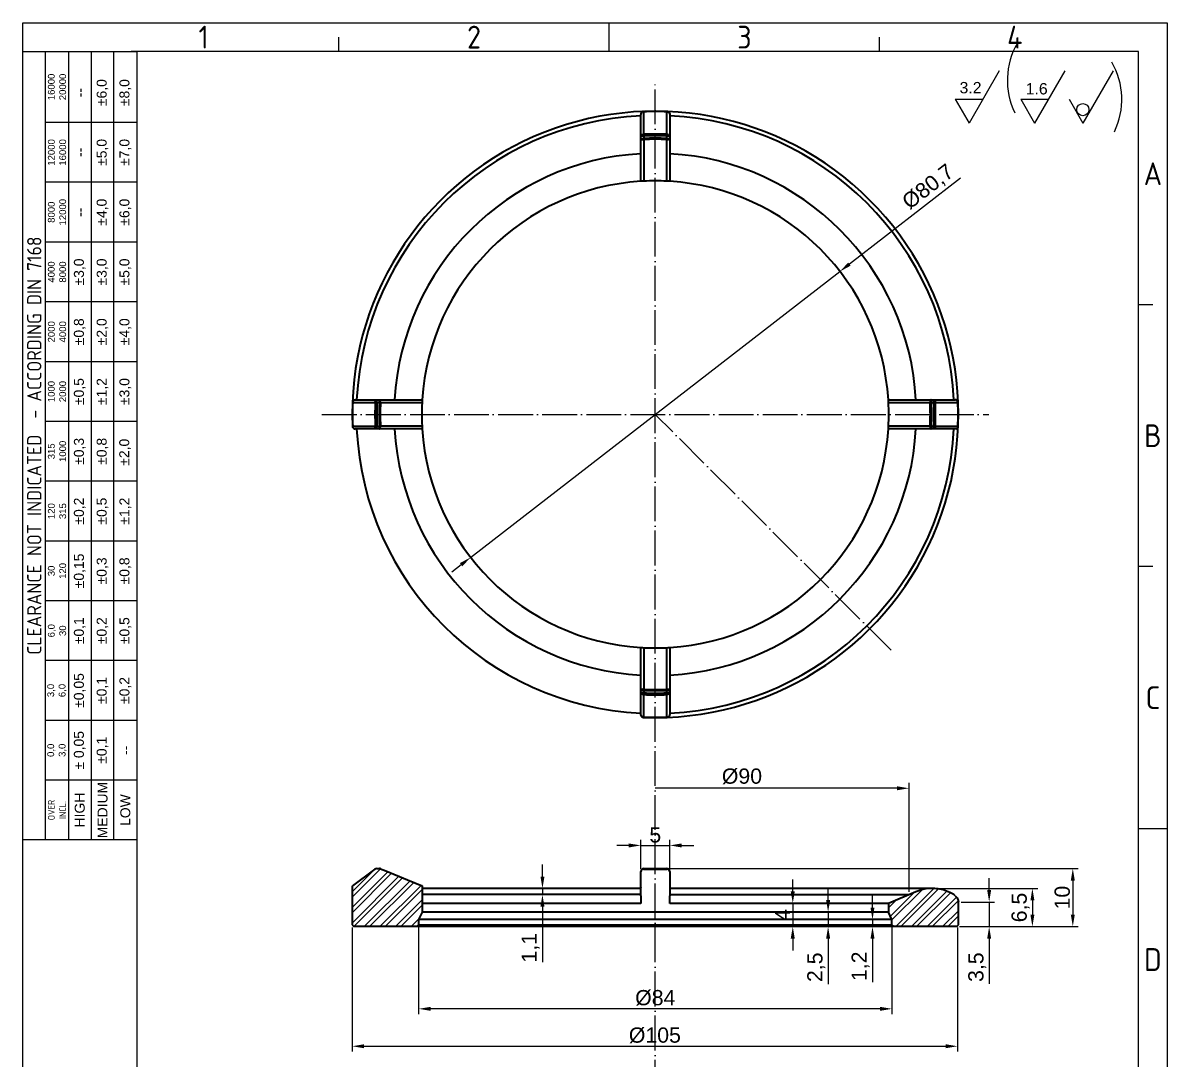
# Model space of a CAD drawing. Header units: millimetres. Extents: x 4337 to 4534, y 1258 to 1534.
# Drawn here: x 4336.6 to 4533.9, y 1355.1 to 1533.8 of the extents above; entities that cross this region are included whole.
import ezdxf
from ezdxf.enums import TextEntityAlignment as Align

# ---------------------------------------------------------------- set-up
doc = ezdxf.new("R2010")
doc.units = ezdxf.units.MM
doc.linetypes.add('ACAD_ISO04W100', pattern=[30, 24, -3, 0, -3])
for name, color, linetype, lineweight in [('AM_0', 7, 'Continuous', 40), ('AM_4', 1, 'ACAD_ISO04W100', 25), ('AM_5', 5, 'Continuous', 25)]:
    doc.layers.add(name, color=color, linetype=linetype, lineweight=lineweight)
doc.styles.add('ACISOTS', font='isocp.shx', dxfattribs={"height": 1})
doc.styles.get("Standard").update_dxf_attribs({"font": 'arial.ttf'})
doc.dimstyles.new('ISO-25', dxfattribs={"dimscale": 0.75, "dimtxt": 3.5, "dimasz": 2.75, "dimexe": 1.25, "dimexo": 0.625, "dimtad": 1, "dimtxsty": 'Standard', "dimcen": 2.5, "dimadec": 0, "dimazin": 0, "dimtfac": 1, "dimtmove": 0, "dimatfit": 3, "dimfxl": 1, "dimarcsym": 0})

# ---------------------------------------------------------------- blocks, each defined once
blk = doc.blocks.new('*D48')
at = {"layer": 'AM_5', "color": 0, "lineweight": -2, "ltscale": 0.25, "transparency": 16777216}
for p, q in [((4493.82, 1384.68), (4511.57, 1384.68)), ((4510.63, 1382.62), (4510.63, 1380.18)), ((4498.05, 1378.11), (4511.57, 1378.11))]:
    blk.add_line(p, q, dxfattribs=at)
at = {"layer": 'AM_5', "color": 0, "ltscale": 0.25, "transparency": 16777216}
for points in [[(4510.29, 1382.62), (4510.98, 1382.62), (4510.63, 1384.68)], [(4510.29, 1380.18), (4510.98, 1380.18), (4510.63, 1378.11)]]:
    blk.add_solid(points, dxfattribs=at)
at = {"layer": 'Defpoints', "color": 0, "ltscale": 0.25, "transparency": 16777216}
for p in [(4493.35, 1384.68), (4497.58, 1378.11), (4510.63, 1378.11)]:
    blk.add_point(p, dxfattribs=at)
at = {"layer": 'AM_5', "color": 0, "ltscale": 0.25, "transparency": 16777216, "insert": (4508.59, 1381.4), "char_height": 2.625, "attachment_point": 5, "rotation": 90}
blk.add_mtext('6,5', dxfattribs=at)
blk = doc.blocks.new('*D49')
at = {"layer": 'AM_5', "color": 0, "lineweight": -2, "ltscale": 0.25, "transparency": 16777216}
for p, q in [((4446.1, 1388.11), (4518.53, 1388.11)), ((4517.6, 1386.05), (4517.6, 1380.18)), ((4498.05, 1378.11), (4518.53, 1378.11))]:
    blk.add_line(p, q, dxfattribs=at)
at = {"layer": 'AM_5', "color": 0, "ltscale": 0.25, "transparency": 16777216}
for points in [[(4517.25, 1386.05), (4517.94, 1386.05), (4517.6, 1388.11)], [(4517.25, 1380.18), (4517.94, 1380.18), (4517.6, 1378.11)]]:
    blk.add_solid(points, dxfattribs=at)
at = {"layer": 'Defpoints', "color": 0, "ltscale": 0.25, "transparency": 16777216}
for p in [(4445.63, 1388.11), (4497.58, 1378.11), (4517.6, 1378.11)]:
    blk.add_point(p, dxfattribs=at)
at = {"layer": 'AM_5', "color": 0, "ltscale": 0.25, "transparency": 16777216, "insert": (4515.79, 1383.11), "char_height": 2.625, "attachment_point": 5, "rotation": 90}
blk.add_mtext('10', dxfattribs=at)
blk = doc.blocks.new('*D50')
at = {"layer": 'AM_5', "color": 0, "lineweight": -2, "ltscale": 0.25, "transparency": 16777216}
for p, q in [((4483.07, 1381.38), (4483.07, 1383.44)), ((4482.6, 1379.31), (4482.13, 1379.31)), ((4483.07, 1379.31), (4483.07, 1378.11)), ((4482.6, 1378.11), (4482.13, 1378.11)), ((4483.07, 1376.05), (4483.07, 1368.55))]:
    blk.add_line(p, q, dxfattribs=at)
at = {"layer": 'AM_5', "color": 0, "ltscale": 0.25, "transparency": 16777216}
for points in [[(4482.73, 1381.38), (4483.41, 1381.38), (4483.07, 1379.31)], [(4482.73, 1376.05), (4483.41, 1376.05), (4483.07, 1378.11)]]:
    blk.add_solid(points, dxfattribs=at)
at = {"layer": 'Defpoints', "color": 0, "ltscale": 0.25, "transparency": 16777216}
for p in [(4483.07, 1379.31), (4483.07, 1378.11), (4483.07, 1378.11)]:
    blk.add_point(p, dxfattribs=at)
at = {"layer": 'AM_5', "color": 0, "ltscale": 0.25, "transparency": 16777216, "insert": (4481.02, 1371.27), "char_height": 2.625, "attachment_point": 5, "rotation": 90}
blk.add_mtext('1,2', dxfattribs=at)
blk = doc.blocks.new('*D51')
at = {"layer": 'AM_5', "color": 0, "lineweight": -2, "ltscale": 0.25, "transparency": 16777216}
for p, q in [((4475.42, 1382.68), (4475.42, 1384.74)), ((4474.96, 1380.61), (4474.49, 1380.61)), ((4475.42, 1380.61), (4475.42, 1378.11)), ((4474.96, 1378.11), (4474.49, 1378.11)), ((4475.42, 1376.05), (4475.42, 1368.21))]:
    blk.add_line(p, q, dxfattribs=at)
at = {"layer": 'AM_5', "color": 0, "ltscale": 0.25, "transparency": 16777216}
for points in [[(4475.08, 1382.68), (4475.77, 1382.68), (4475.42, 1380.61)], [(4475.08, 1376.05), (4475.77, 1376.05), (4475.42, 1378.11)]]:
    blk.add_solid(points, dxfattribs=at)
at = {"layer": 'Defpoints', "color": 0, "ltscale": 0.25, "transparency": 16777216}
for p in [(4475.42, 1380.61), (4475.42, 1378.11), (4475.42, 1378.11)]:
    blk.add_point(p, dxfattribs=at)
at = {"layer": 'AM_5', "color": 0, "ltscale": 0.25, "transparency": 16777216, "insert": (4473.38, 1371.1), "char_height": 2.625, "attachment_point": 5, "rotation": 90}
blk.add_mtext('2,5', dxfattribs=at)
blk = doc.blocks.new('*D52')
at = {"layer": 'AM_5', "color": 0, "lineweight": -2, "ltscale": 0.25, "transparency": 16777216}
for p, q in [((4469.33, 1384.18), (4469.33, 1386.24)), ((4468.86, 1382.11), (4468.39, 1382.11)), ((4469.33, 1382.11), (4469.33, 1378.11)), ((4468.86, 1378.11), (4468.39, 1378.11)), ((4469.33, 1376.05), (4469.33, 1373.99))]:
    blk.add_line(p, q, dxfattribs=at)
at = {"layer": 'AM_5', "color": 0, "ltscale": 0.25, "transparency": 16777216}
for points in [[(4468.98, 1384.18), (4469.67, 1384.18), (4469.33, 1382.11)], [(4468.98, 1376.05), (4469.67, 1376.05), (4469.33, 1378.11)]]:
    blk.add_solid(points, dxfattribs=at)
at = {"layer": 'Defpoints', "color": 0, "ltscale": 0.25, "transparency": 16777216}
for p in [(4469.33, 1382.11), (4469.33, 1378.11), (4469.33, 1378.11)]:
    blk.add_point(p, dxfattribs=at)
at = {"layer": 'AM_5', "color": 0, "ltscale": 0.25, "transparency": 16777216, "insert": (4467.55, 1380.11), "char_height": 2.62, "attachment_point": 5, "rotation": 90}
blk.add_mtext('4', dxfattribs=at)
blk = doc.blocks.new('*D53')
at = {"layer": 'AM_5', "color": 0, "lineweight": -2, "ltscale": 0.25, "transparency": 16777216}
for p, q in [((4393.38, 1377.95), (4393.38, 1356.56)), ((4497.73, 1377.95), (4497.73, 1356.56)), ((4395.45, 1357.49), (4495.67, 1357.49))]:
    blk.add_line(p, q, dxfattribs=at)
at = {"layer": 'AM_5', "color": 0, "ltscale": 0.25, "transparency": 16777216}
for points in [[(4395.45, 1357.84), (4395.45, 1357.15), (4393.38, 1357.49)], [(4495.67, 1357.84), (4495.67, 1357.15), (4497.73, 1357.49)]]:
    blk.add_solid(points, dxfattribs=at)
at = {"layer": 'Defpoints', "color": 0, "ltscale": 0.25, "transparency": 16777216}
for p in [(4393.38, 1378.41), (4497.73, 1378.41), (4497.73, 1357.49)]:
    blk.add_point(p, dxfattribs=at)
at = {"layer": 'AM_5', "color": 0, "ltscale": 0.25, "transparency": 16777216, "insert": (4445.56, 1359.37), "char_height": 2.625, "attachment_point": 5}
blk.add_mtext('%%c105', dxfattribs=at)
blk = doc.blocks.new('*D54')
at = {"layer": 'AM_5', "color": 0, "lineweight": -2, "ltscale": 0.25, "transparency": 16777216}
for p, q in [((4443.13, 1388.08), (4443.13, 1393.04)), ((4448.13, 1387.97), (4448.13, 1393.04)), ((4441.07, 1392.1), (4439.01, 1392.1)), ((4443.13, 1392.1), (4448.13, 1392.1)), ((4450.2, 1392.1), (4452.26, 1392.1))]:
    blk.add_line(p, q, dxfattribs=at)
at = {"layer": 'AM_5', "color": 0, "ltscale": 0.25, "transparency": 16777216}
for points in [[(4441.07, 1392.44), (4441.07, 1391.75), (4443.13, 1392.1)], [(4450.2, 1392.44), (4450.2, 1391.75), (4448.13, 1392.1)]]:
    blk.add_solid(points, dxfattribs=at)
at = {"layer": 'Defpoints', "color": 0, "ltscale": 0.25, "transparency": 16777216}
for p in [(4448.13, 1392.1), (4443.13, 1387.61), (4448.13, 1387.51)]:
    blk.add_point(p, dxfattribs=at)
at = {"layer": 'AM_5', "color": 0, "ltscale": 0.25, "transparency": 16777216, "insert": (4445.63, 1393.9), "char_height": 2.62, "attachment_point": 5}
blk.add_mtext('5', dxfattribs=at)
blk = doc.blocks.new('*D55')
at = {"layer": 'AM_5', "color": 0, "lineweight": -2, "ltscale": 0.25, "transparency": 16777216}
for p, q in [((4404.83, 1377.95), (4404.83, 1363)), ((4486.43, 1377.95), (4486.43, 1363)), ((4484.37, 1363.94), (4406.9, 1363.94))]:
    blk.add_line(p, q, dxfattribs=at)
at = {"layer": 'AM_5', "color": 0, "ltscale": 0.25, "transparency": 16777216}
for points in [[(4406.9, 1364.28), (4406.9, 1363.6), (4404.83, 1363.94)], [(4484.37, 1364.28), (4484.37, 1363.6), (4486.43, 1363.94)]]:
    blk.add_solid(points, dxfattribs=at)
at = {"layer": 'Defpoints', "color": 0, "ltscale": 0.25, "transparency": 16777216}
for p in [(4404.83, 1378.41), (4486.43, 1378.41), (4404.83, 1363.94)]:
    blk.add_point(p, dxfattribs=at)
at = {"layer": 'AM_5', "color": 0, "ltscale": 0.25, "transparency": 16777216, "insert": (4445.63, 1365.82), "char_height": 2.625, "attachment_point": 5}
blk.add_mtext('%%c84', dxfattribs=at)
blk = doc.blocks.new('*D56')
at = {"layer": 'AM_5', "color": 0, "lineweight": -2, "ltscale": 0.25, "transparency": 16777216}
for p, q in [((4498.23, 1507.09), (4479.09, 1492.27)), ((4413.8, 1441.74), (4477.46, 1491.01)), ((4412.17, 1440.48), (4410.54, 1439.21))]:
    blk.add_line(p, q, dxfattribs=at)
at = {"layer": 'AM_5', "color": 0, "ltscale": 0.25, "transparency": 16777216}
for points in [[(4478.88, 1492.55), (4479.3, 1492), (4477.46, 1491.01)], [(4411.96, 1440.75), (4412.38, 1440.2), (4413.8, 1441.74)]]:
    blk.add_solid(points, dxfattribs=at)
at = {"layer": 'Defpoints', "color": 0, "ltscale": 0.25, "transparency": 16777216}
for p in [(4477.46, 1491.01), (4413.8, 1441.74)]:
    blk.add_point(p, dxfattribs=at)
at = {"layer": 'AM_5', "color": 0, "ltscale": 0.25, "transparency": 16777216, "insert": (4492.75, 1505.49), "char_height": 2.625, "attachment_point": 5, "rotation": 37.7406}
blk.add_mtext('%%C80,7', dxfattribs=at)
blk = doc.blocks.new('*D58')
at = {"layer": 'AM_5', "color": 0, "lineweight": -2, "ltscale": 0.25, "transparency": 16777216}
for p, q in [((4426.18, 1386.74), (4426.18, 1388.81)), ((4427.76, 1384.68), (4425.25, 1384.68)), ((4426.18, 1384.68), (4426.18, 1383.62)), ((4427.76, 1383.62), (4425.25, 1383.62)), ((4426.18, 1381.55), (4426.18, 1371.97))]:
    blk.add_line(p, q, dxfattribs=at)
at = {"layer": 'AM_5', "color": 0, "ltscale": 0.25, "transparency": 16777216}
for points in [[(4425.84, 1386.74), (4426.53, 1386.74), (4426.18, 1384.68)], [(4425.84, 1381.55), (4426.53, 1381.55), (4426.18, 1383.62)]]:
    blk.add_solid(points, dxfattribs=at)
at = {"layer": 'Defpoints', "color": 0, "ltscale": 0.25, "transparency": 16777216}
for p in [(4428.23, 1384.68), (4426.18, 1383.62), (4428.23, 1383.62)]:
    blk.add_point(p, dxfattribs=at)
at = {"layer": 'AM_5', "color": 0, "ltscale": 0.25, "transparency": 16777216, "insert": (4424.14, 1374.46), "char_height": 2.625, "attachment_point": 5, "rotation": 90}
blk.add_mtext('1,1', dxfattribs=at)
blk = doc.blocks.new('*D59')
at = {"layer": 'AM_5', "color": 0, "lineweight": -2, "ltscale": 0.25, "transparency": 16777216}
for p, q in [((4503.18, 1384.4), (4503.18, 1386.46)), ((4498.35, 1382.34), (4504.12, 1382.34)), ((4503.18, 1382.34), (4503.18, 1378.11)), ((4498.05, 1378.11), (4504.12, 1378.11)), ((4503.18, 1376.05), (4503.18, 1368.25))]:
    blk.add_line(p, q, dxfattribs=at)
at = {"layer": 'AM_5', "color": 0, "ltscale": 0.25, "transparency": 16777216}
for points in [[(4502.84, 1384.4), (4503.52, 1384.4), (4503.18, 1382.34)], [(4502.84, 1376.05), (4503.52, 1376.05), (4503.18, 1378.11)]]:
    blk.add_solid(points, dxfattribs=at)
at = {"layer": 'Defpoints', "color": 0, "ltscale": 0.25, "transparency": 16777216}
for p in [(4497.88, 1382.34), (4497.58, 1378.11), (4503.18, 1378.11)]:
    blk.add_point(p, dxfattribs=at)
at = {"layer": 'AM_5', "color": 0, "ltscale": 0.25, "transparency": 16777216, "insert": (4501.13, 1371.12), "char_height": 2.625, "attachment_point": 5, "rotation": 90}
blk.add_mtext('3,5', dxfattribs=at)

msp = doc.modelspace()

# ---------------------------------------------------------------- hatches: boundary and pattern name
at = {"layer": 'AM_5', "ltscale": 0.25}
h = msp.add_hatch(dxfattribs=at)
h.set_pattern_fill('ANSI32', color=256, scale=0.2)
edge = h.paths.add_edge_path()
edge.add_spline(control_points=[(4405.459, 1382.114), (4405.459, 1382.761), (4405.459, 1383.249), (4405.459, 1383.616)], knot_values=[0.9651703, 0.9651703, 0.9651703, 0.9651703, 0.9861584, 0.9861584, 0.9861584, 0.9861584], degree=3, periodic=0)
edge.add_spline(control_points=[(4405.459, 1383.616), (4405.459, 1384.314), (4405.459, 1384.578), (4405.459, 1384.682)], knot_values=[0.9252687, 0.9252687, 0.9252687, 0.9252687, 0.9651703, 0.9651703, 0.9651703, 0.9651703], degree=3, periodic=0)
edge.add_spline(control_points=[(4405.459, 1384.682), (4405.459, 1384.742), (4405.458, 1384.807), (4405.455, 1384.919), (4405.448, 1385.045), (4405.44, 1385.129), (4405.435, 1385.14), (4405.432, 1385.146)], knot_values=[0, 0, 0, 0, 0.0233832, 0.2669217, 0.4925792, 0.7087438, 0.9252687, 0.9252687, 0.9252687, 0.9252687], degree=3, periodic=0)
edge.add_line((4405.432, 1385.146), (4402.893, 1386.184))
edge.add_line((4402.893, 1386.184), (4399.191, 1387.698))
edge.add_line((4399.191, 1387.698), (4398.265, 1388.077))
edge.add_arc((4398.076, 1387.615), 0.499, 67.7901, 90)
edge.add_line((4398.076, 1388.114), (4397.609, 1388.114))
edge.add_arc((4397.609, 1387.614), 0.5, 90, 126.8699)
edge.add_line((4397.309, 1388.014), (4393.442, 1385.114))
edge.add_arc((4393.883, 1384.877), 0.5, 151.68029, 180)
edge.add_line((4393.383, 1384.877), (4393.383, 1378.414))
edge.add_line((4393.383, 1378.414), (4393.683, 1378.114))
edge.add_line((4393.683, 1378.114), (4404.534, 1378.114))
edge.add_line((4404.534, 1378.114), (4404.834, 1378.414))
edge.add_line((4404.834, 1378.414), (4404.834, 1379.314))
edge.add_line((4404.834, 1379.314), (4405.459, 1380.614))
edge.add_spline(control_points=[(4405.459, 1380.614), (4405.459, 1381.191), (4405.459, 1381.688), (4405.459, 1382.114)], knot_values=[0.9861584, 0.9861584, 0.9861584, 0.9861584, 1, 1, 1, 1], degree=3, periodic=0)
edge = h.paths.add_edge_path()
edge.add_spline(control_points=[(4497.883, 1382.339), (4497.839, 1382.533), (4497.798, 1382.727), (4497.675, 1383.008), (4497.624, 1383.099), (4497.499, 1383.277), (4497.427, 1383.36), (4497.344, 1383.438)], knot_values=[0, 0, 0, 0, 0.5, 0.5, 0.75, 0.75, 1, 1, 1, 1], degree=3, periodic=0)
edge.add_spline(control_points=[(4497.344, 1383.438), (4497.308, 1383.471), (4497.271, 1383.502), (4497.192, 1383.562), (4497.151, 1383.59), (4497.11, 1383.616)], knot_values=[0, 0, 0, 0, 0.5, 0.5, 1, 1, 1, 1], degree=3, periodic=0)
edge.add_spline(control_points=[(4497.11, 1383.616), (4496.958, 1383.705), (4496.465, 1383.994), (4495.553, 1384.365), (4494.419, 1384.644), (4493.654, 1384.663), (4493.298, 1384.672)], knot_values=[0, 0, 0, 0, 0.1314019, 0.4282673, 0.733723, 1, 1, 1, 1], degree=3, periodic=0)
edge.add_spline(control_points=[(4493.298, 1384.672), (4493.257, 1384.675), (4493.133, 1384.683), (4493.01, 1384.684), (4492.927, 1384.682)], knot_values=[0, 0, 0, 0, 0.0441228, 0.1323013, 0.1323013, 0.1323013, 0.1323013], degree=3, periodic=0)
edge.add_line((4493.115, 1384.682), (4492.927, 1384.682))
edge.add_spline(control_points=[(4492.927, 1384.682), (4492.601, 1384.673), (4491.79, 1384.541), (4491.022, 1384.277), (4490.563, 1384.119)], knot_values=[0.1323013, 0.1323013, 0.1323013, 0.1323013, 0.4805145, 1, 1, 1, 1], degree=3, periodic=0)
edge.add_line((4490.563, 1384.119), (4485.806, 1382.114))
edge.add_spline(control_points=[(4485.806, 1382.114), (4485.806, 1381.688), (4485.806, 1381.191), (4485.806, 1380.614)], knot_values=[0.9861584, 0.9861584, 0.9861584, 0.9861584, 1, 1, 1, 1], degree=3, periodic=0)
edge.add_line((4485.806, 1380.614), (4486.431, 1379.314))
edge.add_line((4486.431, 1379.314), (4486.431, 1378.414))
edge.add_line((4486.431, 1378.414), (4486.731, 1378.114))
edge.add_line((4486.731, 1378.114), (4497.583, 1378.114))
edge.add_line((4497.583, 1378.114), (4497.883, 1378.414))
edge.add_line((4497.883, 1378.414), (4497.883, 1382.339))

# ---------------------------------------------------------------- linework, layer by layer
at = {"color": 135, "lineweight": 25}
for p, q in [((4336.627, 1258.121), (4336.627, 1533.846)), ((4336.627, 1533.846), (4533.853, 1533.846)), ((4437.693, 1528.94), (4437.693, 1533.846)), ((4533.853, 1533.846), (4533.853, 1258.121)), ((4391.085, 1528.94), (4391.085, 1531.393)), ((4484.301, 1528.94), (4484.301, 1531.393)), ((4340.552, 1393.04), (4340.552, 1528.94)), ((4344.476, 1528.94), (4344.476, 1393.04)), ((4348.401, 1528.94), (4348.401, 1393.04)), ((4352.326, 1393.04), (4352.326, 1528.94)), ((4356.251, 1516.674), (4340.552, 1516.674)), ((4356.251, 1506.372), (4340.552, 1506.372)), ((4356.251, 1496.069), (4340.552, 1496.069)), ((4356.251, 1485.766), (4340.552, 1485.766)), ((4531.4, 1485.275), (4528.947, 1485.275)), ((4356.251, 1475.463), (4340.552, 1475.463)), ((4356.251, 1465.16), (4340.552, 1465.16)), ((4356.251, 1454.857), (4340.552, 1454.857)), ((4356.251, 1444.554), (4340.552, 1444.554)), ((4531.4, 1440.139), (4528.947, 1440.139)), ((4356.251, 1434.251), (4340.552, 1434.251)), ((4356.251, 1423.948), (4340.552, 1423.948)), ((4356.251, 1413.646), (4340.552, 1413.646)), ((4356.251, 1403.343), (4340.552, 1403.343)), ((4528.947, 1395.002), (4533.853, 1395.002))]:
    msp.add_line(p, q, dxfattribs=at)
for p, q in [((4528.947, 1528.94), (4355.27, 1528.94)), ((4356.251, 1528.94), (4356.251, 1263.027)), ((4528.947, 1263.027), (4528.947, 1528.94))]:
    msp.add_line(p, q)
msp.add_lwpolyline([(4356.251, 1528.94), (4356.251, 1393.04), (4336.627, 1393.04), (4336.627, 1528.94)], close=True, dxfattribs=at)
at = {"layer": 'AM_0'}
for p, q in [((4443.133, 1506.548), (4443.133, 1518.087)), ((4443.613, 1518.586), (4443.616, 1518.527)), ((4447.65, 1518.527), (4447.652, 1518.586)), ((4448.133, 1518.087), (4448.133, 1506.548)), ((4443.133, 1514.357), (4443.633, 1514.357)), ((4443.133, 1513.932), (4443.633, 1513.932)), ((4443.62, 1514.657), (4443.633, 1514.357)), ((4443.633, 1514.357), (4443.633, 1513.932)), ((4443.633, 1513.932), (4443.64, 1513.742)), ((4447.625, 1513.742), (4447.633, 1513.932)), ((4447.633, 1514.357), (4447.645, 1514.657)), ((4447.633, 1513.932), (4447.633, 1514.357)), ((4447.633, 1514.357), (4448.133, 1514.357)), ((4447.633, 1513.932), (4448.133, 1513.932)), ((4393.481, 1468.392), (4393.422, 1468.395)), ((4393.921, 1468.875), (4405.46, 1468.875)), ((4397.651, 1468.375), (4397.351, 1468.388)), ((4397.651, 1468.375), (4397.651, 1468.875)), ((4398.076, 1468.375), (4397.651, 1468.375)), ((4398.076, 1468.375), (4398.076, 1468.875)), ((4398.265, 1468.367), (4398.076, 1468.375)), ((4485.805, 1468.875), (4497.344, 1468.875)), ((4493.189, 1468.375), (4493, 1468.367)), ((4493.189, 1468.875), (4493.189, 1468.375)), ((4493.614, 1468.375), (4493.189, 1468.375)), ((4493.614, 1468.875), (4493.614, 1468.375)), ((4493.914, 1468.388), (4493.614, 1468.375)), ((4497.843, 1468.395), (4497.784, 1468.392)), ((4393.422, 1464.356), (4393.481, 1464.358)), ((4405.46, 1463.875), (4393.921, 1463.875)), ((4397.351, 1464.363), (4397.651, 1464.375)), ((4397.651, 1464.375), (4398.076, 1464.375)), ((4397.651, 1463.875), (4397.651, 1464.375)), ((4398.076, 1464.375), (4398.265, 1464.383)), ((4398.076, 1463.875), (4398.076, 1464.375)), ((4497.344, 1463.875), (4485.805, 1463.875)), ((4493, 1464.383), (4493.189, 1464.375)), ((4493.189, 1464.375), (4493.614, 1464.375)), ((4493.189, 1464.375), (4493.189, 1463.875)), ((4493.614, 1464.375), (4493.614, 1463.875)), ((4493.614, 1464.375), (4493.914, 1464.363)), ((4497.784, 1464.358), (4497.843, 1464.356)), ((4443.133, 1414.664), (4443.133, 1426.203)), ((4448.133, 1426.203), (4448.133, 1414.664)), ((4443.633, 1418.819), (4443.133, 1418.819)), ((4443.633, 1418.394), (4443.133, 1418.394)), ((4443.633, 1418.394), (4443.62, 1418.094)), ((4443.64, 1419.008), (4443.633, 1418.819)), ((4443.633, 1418.819), (4443.633, 1418.394)), ((4447.633, 1418.819), (4447.625, 1419.008)), ((4447.633, 1418.394), (4447.633, 1418.819)), ((4448.133, 1418.819), (4447.633, 1418.819)), ((4447.645, 1418.094), (4447.633, 1418.394)), ((4448.133, 1418.394), (4447.633, 1418.394)), ((4443.616, 1414.224), (4443.613, 1414.164)), ((4447.652, 1414.164), (4447.65, 1414.224)), ((4397.309, 1388.014), (4393.442, 1385.114)), ((4397.609, 1388.114), (4398.076, 1388.114)), ((4443.133, 1383.438), (4443.133, 1387.614)), ((4443.62, 1388.014), (4447.645, 1388.014)), ((4443.633, 1388.114), (4447.633, 1388.114)), ((4447.625, 1388.077), (4443.64, 1388.077)), ((4448.133, 1387.614), (4448.133, 1383.438)), ((4393.383, 1384.877), (4393.383, 1378.414)), ((4405.432, 1385.146), (4405.383, 1385.146)), ((4443.13, 1384.682), (4405.459, 1384.682)), ((4405.459, 1384.682), (4405.46, 1384.594)), ((4493.348, 1384.682), (4448.135, 1384.682)), ((4443.133, 1383.616), (4405.459, 1383.616)), ((4443.133, 1383.422), (4443.133, 1382.114)), ((4448.133, 1383.616), (4489.369, 1383.616)), ((4448.133, 1382.114), (4448.133, 1383.422)), ((4490.563, 1384.119), (4485.805, 1382.114)), ((4405.459, 1380.614), (4404.834, 1379.314)), ((4485.806, 1380.614), (4405.459, 1380.614)), ((4443.133, 1382.114), (4405.46, 1382.114)), ((4485.805, 1382.114), (4448.133, 1382.114)), ((4486.431, 1379.314), (4485.806, 1380.614)), ((4486.431, 1379.314), (4404.834, 1379.314)), ((4404.834, 1379.314), (4404.834, 1378.414)), ((4486.431, 1378.414), (4486.431, 1379.314)), ((4393.383, 1378.414), (4393.683, 1378.114)), ((4497.583, 1378.114), (4393.683, 1378.114)), ((4404.834, 1378.414), (4404.534, 1378.114)), ((4404.834, 1378.414), (4486.431, 1378.414)), ((4486.731, 1378.114), (4486.431, 1378.414)), ((4497.583, 1378.114), (4497.883, 1378.414))]:
    msp.add_line(p, q, dxfattribs=at)
at = {"layer": 'AM_0', "ltscale": 0.25}
msp.add_line((4497.883, 1378.414), (4497.883, 1382.339), dxfattribs=at)
at = {"layer": 'AM_0', "flags": 128}
for points in [[(4443.621, 1518.527), (4443.621, 1517.727), (4443.62, 1516.192), (4443.62, 1514.657)], [(4447.645, 1514.657), (4447.645, 1515.457), (4447.644, 1516.992), (4447.644, 1518.527)], [(4443.133, 1514.357), (4443.142, 1514.415), (4443.169, 1514.47), (4443.214, 1514.521), (4443.275, 1514.567), (4443.348, 1514.604), (4443.433, 1514.632), (4443.524, 1514.65), (4443.62, 1514.657)], [(4443.133, 1513.932), (4443.142, 1513.894), (4443.171, 1513.859), (4443.218, 1513.826), (4443.282, 1513.797), (4443.359, 1513.773), (4443.447, 1513.756), (4443.542, 1513.746), (4443.64, 1513.742)], [(4443.64, 1513.742), (4443.641, 1512.817), (4443.641, 1509.115), (4443.642, 1506.576)], [(4447.623, 1506.576), (4447.623, 1507.502), (4447.624, 1511.204), (4447.625, 1513.742)], [(4447.625, 1513.742), (4447.723, 1513.746), (4447.818, 1513.756), (4447.906, 1513.773), (4447.983, 1513.797), (4448.047, 1513.826), (4448.094, 1513.859), (4448.123, 1513.894), (4448.133, 1513.932)], [(4447.645, 1514.657), (4447.741, 1514.65), (4447.832, 1514.632), (4447.917, 1514.604), (4447.99, 1514.567), (4448.051, 1514.521), (4448.096, 1514.47), (4448.123, 1514.415), (4448.133, 1514.357)], [(4397.351, 1468.388), (4396.551, 1468.388), (4395.016, 1468.387), (4393.481, 1468.387)], [(4397.351, 1468.388), (4397.358, 1468.484), (4397.376, 1468.575), (4397.404, 1468.66), (4397.441, 1468.733), (4397.486, 1468.794), (4397.538, 1468.838), (4397.593, 1468.866), (4397.651, 1468.875)], [(4398.265, 1468.367), (4398.262, 1468.466), (4398.252, 1468.561), (4398.235, 1468.649), (4398.211, 1468.726), (4398.182, 1468.789), (4398.149, 1468.837), (4398.113, 1468.866), (4398.076, 1468.875)], [(4405.432, 1468.366), (4404.506, 1468.366), (4400.804, 1468.367), (4398.265, 1468.367)], [(4493, 1468.367), (4492.074, 1468.367), (4488.372, 1468.367), (4485.833, 1468.366)], [(4493.189, 1468.875), (4493.152, 1468.866), (4493.116, 1468.837), (4493.083, 1468.789), (4493.054, 1468.726), (4493.03, 1468.649), (4493.013, 1468.561), (4493.003, 1468.466), (4493, 1468.367)], [(4493.614, 1468.875), (4493.672, 1468.866), (4493.727, 1468.838), (4493.779, 1468.794), (4493.824, 1468.733), (4493.861, 1468.66), (4493.889, 1468.575), (4493.907, 1468.484), (4493.914, 1468.388)], [(4497.784, 1468.387), (4496.984, 1468.387), (4495.449, 1468.387), (4493.914, 1468.388)], [(4393.481, 1464.364), (4394.281, 1464.364), (4395.816, 1464.363), (4397.351, 1464.363)], [(4397.651, 1463.875), (4397.593, 1463.885), (4397.538, 1463.912), (4397.486, 1463.957), (4397.441, 1464.017), (4397.404, 1464.091), (4397.376, 1464.175), (4397.358, 1464.267), (4397.351, 1464.363)], [(4398.076, 1463.875), (4398.113, 1463.885), (4398.149, 1463.914), (4398.182, 1463.961), (4398.211, 1464.025), (4398.235, 1464.102), (4398.252, 1464.19), (4398.262, 1464.285), (4398.265, 1464.383)], [(4398.265, 1464.383), (4399.191, 1464.383), (4402.893, 1464.384), (4405.432, 1464.385)], [(4485.833, 1464.385), (4486.759, 1464.385), (4490.461, 1464.384), (4493, 1464.383)], [(4493, 1464.383), (4493.003, 1464.285), (4493.013, 1464.19), (4493.03, 1464.102), (4493.054, 1464.025), (4493.083, 1463.961), (4493.116, 1463.914), (4493.152, 1463.885), (4493.189, 1463.875)], [(4493.914, 1464.363), (4493.907, 1464.267), (4493.889, 1464.175), (4493.861, 1464.091), (4493.824, 1464.017), (4493.779, 1463.957), (4493.727, 1463.912), (4493.672, 1463.885), (4493.614, 1463.875)], [(4493.914, 1464.363), (4494.714, 1464.363), (4496.249, 1464.363), (4497.784, 1464.364)], [(4443.642, 1426.175), (4443.642, 1425.249), (4443.641, 1421.547), (4443.64, 1419.008)], [(4447.625, 1419.008), (4447.624, 1419.934), (4447.624, 1423.636), (4447.623, 1426.175)], [(4443.64, 1419.008), (4443.542, 1419.005), (4443.447, 1418.995), (4443.359, 1418.977), (4443.282, 1418.954), (4443.218, 1418.925), (4443.171, 1418.892), (4443.142, 1418.856), (4443.133, 1418.819)], [(4443.62, 1418.094), (4443.524, 1418.101), (4443.433, 1418.119), (4443.348, 1418.147), (4443.275, 1418.184), (4443.214, 1418.229), (4443.169, 1418.281), (4443.142, 1418.336), (4443.133, 1418.394)], [(4443.62, 1418.094), (4443.62, 1417.294), (4443.621, 1415.759), (4443.621, 1414.224)], [(4448.133, 1418.819), (4448.123, 1418.856), (4448.094, 1418.892), (4448.047, 1418.925), (4447.983, 1418.954), (4447.906, 1418.977), (4447.818, 1418.995), (4447.723, 1419.005), (4447.625, 1419.008)], [(4447.644, 1414.224), (4447.644, 1415.024), (4447.645, 1416.559), (4447.645, 1418.094)], [(4448.133, 1418.394), (4448.123, 1418.336), (4448.096, 1418.281), (4448.051, 1418.229), (4447.99, 1418.184), (4447.917, 1418.147), (4447.832, 1418.119), (4447.741, 1418.101), (4447.645, 1418.094)], [(4398.265, 1388.077), (4399.191, 1387.698), (4402.893, 1386.184), (4405.432, 1385.146)], [(4405.46, 1382.114), (4405.459, 1382.114)]]:
    msp.add_lwpolyline(points, dxfattribs=at)
at = {"layer": 'AM_0'}
for centre, radius, start, end in [((4445.633, 1466.375), 52.25, 267.78512, 182.21488), ((4445.633, 1466.375), 51.538, 92.7804, 177.2196), ((4443.633, 1518.087), 0.5, 92.21488, 166.66505), ((4445.633, 1466.375), 52.19, 87.7911, 92.2089), ((4447.633, 1518.087), 0.5, 13.33495, 87.78512), ((4445.633, 1466.375), 51.538, 2.7804, 87.2196), ((4445.633, 1466.375), 48.323, 87.61315, 92.38685), ((4445.633, 1466.375), 48.023, 87.61315, 92.38685), ((4445.633, 1466.375), 47.598, 87.59182, 92.40818), ((4445.633, 1466.375), 47.409, 87.59182, 92.40818), ((4445.633, 1466.375), 45, 93.18474, 176.81526), ((4445.633, 1466.375), 45, 3.18474, 86.81526), ((4445.633, 1466.375), 40.25, 93.56104, 176.43896), ((4445.633, 1466.375), 40.25, 87.16519, 92.83481), ((4445.633, 1466.375), 40.25, 3.56104, 86.43896), ((4393.921, 1468.375), 0.5, 103.33495, 177.78512), ((4445.633, 1466.375), 52.19, 177.7911, 182.2089), ((4445.633, 1466.375), 48.323, 177.61315, 182.38685), ((4445.633, 1466.375), 48.023, 177.61315, 182.38685), ((4445.633, 1466.375), 47.598, 177.59182, 182.40818), ((4445.633, 1466.375), 47.409, 177.59182, 182.40818), ((4445.633, 1466.375), 40.25, 177.16519, 182.83481), ((4445.633, 1466.375), 40.25, 357.16519, 2.83481), ((4445.633, 1466.375), 47.409, 357.59182, 2.40818), ((4445.633, 1466.375), 47.598, 357.59182, 2.40818), ((4445.633, 1466.375), 48.023, 357.61315, 2.38685), ((4445.633, 1466.375), 48.323, 357.61315, 2.38685), ((4497.344, 1468.375), 0.5, 2.21488, 76.66505), ((4445.633, 1466.375), 52.19, 357.7911, 2.2089), ((4393.921, 1464.375), 0.5, 182.21488, 256.66505), ((4445.633, 1466.375), 51.538, 182.7804, 267.2196), ((4445.633, 1466.375), 45, 183.18474, 266.81526), ((4445.633, 1466.375), 40.25, 183.56104, 266.43896), ((4445.633, 1466.375), 51.538, 272.7804, 357.2196), ((4445.633, 1466.375), 45, 273.18474, 356.81526), ((4445.633, 1466.375), 40.25, 273.56104, 356.43896), ((4497.344, 1464.375), 0.5, 283.33495, 357.78512), ((4445.633, 1466.375), 40.25, 267.16519, 272.83481), ((4445.633, 1466.375), 48.323, 267.61315, 272.38685), ((4445.633, 1466.375), 47.598, 267.59182, 272.40818), ((4445.633, 1466.375), 48.023, 267.61315, 272.38685), ((4445.633, 1466.375), 47.409, 267.59182, 272.40818), ((4443.633, 1414.664), 0.5, 193.33495, 267.78512), ((4445.633, 1466.375), 52.19, 267.7911, 272.2089), ((4447.633, 1414.664), 0.5, 272.21488, 346.66505), ((4397.609, 1387.614), 0.5, 90, 126.8699), ((4398.076, 1387.615), 0.499, 67.71697, 89.99943), ((4443.633, 1387.614), 0.5, 90, 180), ((4443.615, 1387.594), 0.483, 87.00881, 177.65466), ((4443.585, 1387.56), 0.456, 85.58084, 173.15709), ((4443.927, 1388.026), 0.308, 163.4486, 182.30827), ((4443.565, 1388.08), 0.0753, 357.39035, 26.71671), ((4447.7, 1388.08), 0.0753, 153.28329, 182.60965), ((4447.65, 1387.594), 0.483, 2.34534, 92.99119), ((4447.338, 1388.026), 0.308, 357.69173, 16.5514), ((4447.633, 1387.614), 0.5, 0, 90), ((4447.68, 1387.56), 0.456, 6.84291, 94.41916), ((4393.883, 1384.877), 0.5, 151.68029, 180)]:
    msp.add_arc(centre, radius, start, end, dxfattribs=at)
for points in [[(4443.146, 1518.202), (4443.137, 1518.164), (4443.133, 1518.125), (4443.133, 1518.087)], [(4443.616, 1518.527), (4443.617, 1518.527), (4443.619, 1518.527), (4443.621, 1518.527)], [(4447.644, 1518.527), (4447.646, 1518.527), (4447.648, 1518.527), (4447.65, 1518.527)], [(4448.119, 1518.202), (4448.128, 1518.164), (4448.133, 1518.125), (4448.133, 1518.087)], [(4393.481, 1468.387), (4393.481, 1468.389), (4393.481, 1468.391), (4393.481, 1468.392)], [(4393.806, 1468.862), (4393.844, 1468.871), (4393.883, 1468.875), (4393.921, 1468.875)], [(4497.459, 1468.862), (4497.421, 1468.871), (4497.383, 1468.875), (4497.344, 1468.875)], [(4497.784, 1468.392), (4497.784, 1468.391), (4497.784, 1468.389), (4497.784, 1468.387)], [(4393.481, 1464.358), (4393.481, 1464.36), (4393.481, 1464.362), (4393.481, 1464.364)], [(4393.806, 1463.889), (4393.844, 1463.88), (4393.883, 1463.875), (4393.921, 1463.875)], [(4497.459, 1463.889), (4497.421, 1463.88), (4497.383, 1463.875), (4497.344, 1463.875)], [(4497.784, 1464.364), (4497.784, 1464.362), (4497.784, 1464.36), (4497.784, 1464.358)], [(4443.146, 1414.549), (4443.137, 1414.587), (4443.133, 1414.625), (4443.133, 1414.664)], [(4443.621, 1414.224), (4443.619, 1414.224), (4443.617, 1414.224), (4443.616, 1414.224)], [(4447.65, 1414.224), (4447.648, 1414.224), (4447.646, 1414.224), (4447.644, 1414.224)], [(4448.119, 1414.549), (4448.128, 1414.587), (4448.133, 1414.625), (4448.133, 1414.664)], [(4443.146, 1384.877), (4443.137, 1384.858), (4443.133, 1384.838), (4443.133, 1384.819)], [(4448.119, 1384.877), (4448.128, 1384.858), (4448.133, 1384.838), (4448.133, 1384.819)], [(4485.806, 1382.114), (4485.806, 1381.688), (4485.806, 1381.191), (4485.806, 1380.614)]]:
    msp.add_open_spline(points, degree=3, dxfattribs=at)
for points, knots in [([(4443.616, 1518.527), (4443.503, 1518.524), (4443.396, 1518.492), (4443.269, 1518.406), (4443.233, 1518.372), (4443.177, 1518.294), (4443.158, 1518.251), (4443.146, 1518.202)], [0, 0, 0, 0, 0.5, 0.5, 0.75, 0.75, 1, 1, 1, 1]), ([(4447.65, 1518.527), (4447.762, 1518.524), (4447.869, 1518.492), (4447.996, 1518.406), (4448.032, 1518.372), (4448.088, 1518.294), (4448.107, 1518.251), (4448.119, 1518.202)], [0, 0, 0, 0, 0.5, 0.5, 0.75, 0.75, 1, 1, 1, 1]), ([(4443.642, 1506.576), (4443.502, 1506.569), (4443.367, 1506.562), (4443.184, 1506.551), (4443.133, 1506.548), (4443.133, 1506.548)], [0, 0, 0, 0, 0.5, 0.5, 1, 1, 1, 1]), ([(4448.133, 1506.548), (4448.133, 1506.548), (4448.082, 1506.551), (4447.897, 1506.562), (4447.763, 1506.569), (4447.623, 1506.576)], [0, 0, 0, 0, 0.5, 0.5, 1, 1, 1, 1]), ([(4393.481, 1468.392), (4393.484, 1468.505), (4393.516, 1468.612), (4393.602, 1468.739), (4393.635, 1468.774), (4393.714, 1468.831), (4393.757, 1468.85), (4393.806, 1468.862)], [0, 0, 0, 0, 0.5, 0.5, 0.75, 0.75, 1, 1, 1, 1]), ([(4405.46, 1468.875), (4405.46, 1468.875), (4405.457, 1468.825), (4405.446, 1468.64), (4405.439, 1468.506), (4405.432, 1468.366)], [0, 0, 0, 0, 0.5, 0.5, 1, 1, 1, 1]), ([(4485.833, 1468.366), (4485.826, 1468.506), (4485.819, 1468.64), (4485.808, 1468.824), (4485.805, 1468.875), (4485.805, 1468.875)], [0, 0, 0, 0, 0.5, 0.5, 1, 1, 1, 1]), ([(4497.784, 1468.392), (4497.781, 1468.505), (4497.749, 1468.612), (4497.663, 1468.739), (4497.63, 1468.774), (4497.551, 1468.831), (4497.508, 1468.85), (4497.459, 1468.862)], [0, 0, 0, 0, 0.5, 0.5, 0.75, 0.75, 1, 1, 1, 1]), ([(4393.481, 1464.358), (4393.484, 1464.246), (4393.516, 1464.139), (4393.602, 1464.012), (4393.635, 1463.976), (4393.714, 1463.92), (4393.757, 1463.9), (4393.806, 1463.889)], [0, 0, 0, 0, 0.5, 0.5, 0.75, 0.75, 1, 1, 1, 1]), ([(4405.432, 1464.385), (4405.439, 1464.245), (4405.446, 1464.11), (4405.457, 1463.927), (4405.46, 1463.875), (4405.46, 1463.875)], [0, 0, 0, 0, 0.5, 0.5, 1, 1, 1, 1]), ([(4485.805, 1463.875), (4485.805, 1463.875), (4485.808, 1463.926), (4485.819, 1464.111), (4485.826, 1464.244), (4485.833, 1464.385)], [0, 0, 0, 0, 0.5, 0.5, 1, 1, 1, 1]), ([(4497.784, 1464.358), (4497.781, 1464.246), (4497.749, 1464.139), (4497.663, 1464.012), (4497.63, 1463.976), (4497.551, 1463.92), (4497.508, 1463.9), (4497.459, 1463.889)], [0, 0, 0, 0, 0.5, 0.5, 0.75, 0.75, 1, 1, 1, 1]), ([(4443.133, 1426.203), (4443.133, 1426.203), (4443.183, 1426.2), (4443.368, 1426.189), (4443.502, 1426.182), (4443.642, 1426.175)], [0, 0, 0, 0, 0.5, 0.5, 1, 1, 1, 1]), ([(4447.623, 1426.175), (4447.763, 1426.182), (4447.898, 1426.189), (4448.081, 1426.2), (4448.133, 1426.203), (4448.133, 1426.203)], [0, 0, 0, 0, 0.5, 0.5, 1, 1, 1, 1]), ([(4443.616, 1414.224), (4443.503, 1414.227), (4443.396, 1414.259), (4443.269, 1414.345), (4443.233, 1414.378), (4443.177, 1414.457), (4443.158, 1414.5), (4443.146, 1414.549)], [0, 0, 0, 0, 0.5, 0.5, 0.75, 0.75, 1, 1, 1, 1]), ([(4447.65, 1414.224), (4447.762, 1414.227), (4447.869, 1414.259), (4447.996, 1414.345), (4448.032, 1414.378), (4448.088, 1414.457), (4448.107, 1414.5), (4448.119, 1414.549)], [0, 0, 0, 0, 0.5, 0.5, 0.75, 0.75, 1, 1, 1, 1]), ([(4405.432, 1385.146), (4405.435, 1385.14), (4405.44, 1385.129), (4405.448, 1385.045), (4405.455, 1384.919), (4405.459, 1384.79), (4405.459, 1384.706), (4405.459, 1380.614)], [0, 0, 0, 0, 0.2165248, 0.4326895, 0.6583469, 0.9018855, 1, 1, 1, 1]), ([(4493.298, 1384.672), (4493.257, 1384.675), (4492.808, 1384.704), (4491.868, 1384.567), (4491.022, 1384.277), (4490.563, 1384.119)], [0, 0, 0, 0, 0.04412275, 0.48051449, 1, 1, 1, 1]), ([(4497.11, 1383.616), (4496.958, 1383.705), (4496.465, 1383.994), (4495.553, 1384.365), (4494.419, 1384.644), (4493.654, 1384.663), (4493.298, 1384.672)], [0, 0, 0, 0, 0.1314019, 0.4282673, 0.733723, 1, 1, 1, 1]), ([(4497.344, 1383.438), (4497.308, 1383.471), (4497.271, 1383.502), (4497.192, 1383.562), (4497.151, 1383.59), (4497.11, 1383.616)], [0, 0, 0, 0, 0.5, 0.5, 1, 1, 1, 1]), ([(4497.344, 1383.438), (4497.427, 1383.36), (4497.499, 1383.277), (4497.624, 1383.099), (4497.675, 1383.008), (4497.798, 1382.727), (4497.839, 1382.533), (4497.883, 1382.339)], [0, 0, 0, 0, 0.25, 0.25, 0.5, 0.5, 1, 1, 1, 1])]:
    msp.add_open_spline(points, degree=3, knots=knots, dxfattribs=at)
at = {"layer": 'AM_4', "ltscale": 0.25}
for p, q in [((4445.633, 1341.565), (4445.633, 1523.441)), ((4388.162, 1466.375), (4503.103, 1466.375)), ((4486.27, 1425.738), (4445.633, 1466.375))]:
    msp.add_line(p, q, dxfattribs=at)
at = {"layer": 'AM_5'}
for p, q in [((4504.932, 1525.608), (4499.715, 1516.572)), ((4516.23, 1525.608), (4511.013, 1516.572)), ((4524.538, 1525.608), (4519.321, 1516.572)), ((4497.343, 1520.679), (4502.086, 1520.679)), ((4497.343, 1520.679), (4499.715, 1516.572)), ((4508.642, 1520.679), (4513.385, 1520.679)), ((4508.642, 1520.679), (4511.013, 1516.572)), ((4516.95, 1520.679), (4519.321, 1516.572))]:
    msp.add_line(p, q, dxfattribs=at)
at = {"layer": 'AM_5', "ltscale": 0.25}
for p, q in [((4489.369, 1384.085), (4489.369, 1402.888)), ((4487.307, 1401.951), (4445.633, 1401.951))]:
    msp.add_line(p, q, dxfattribs=at)
at = {"layer": 'AM_5'}
msp.add_circle((4519.33, 1518.899), 1.052, dxfattribs=at)
for centre, start, end in [((4519.087, 1523.941), 149.81687, 205.95777), ((4513.275, 1520.67), 334.04223, 30.18313)]:
    msp.add_arc(centre, 12.771, start, end, dxfattribs=at)
at = {"layer": 'AM_5', "ltscale": 0.25}
msp.add_solid([(4487.307, 1402.295), (4487.307, 1401.607), (4489.369, 1401.951)], dxfattribs=at)

# ---------------------------------------------------------------- texts
at = {"color": 135, "lineweight": 25, "style": 'ACISOTS'}
for s, p in [('1', (4367.781, 1531.393)), ('2', (4414.389, 1531.393)), ('3', (4460.997, 1531.393)), ('4', (4507.606, 1531.393)), ('A', (4531.4, 1507.843)), ('B', (4531.4, 1462.707)), ('C', (4531.4, 1417.571)), ('D', (4531.4, 1372.434))]:
    msp.add_text(s, height=3.925, dxfattribs=at).set_placement(p, align=Align.MIDDLE)
at = {"color": 135, "lineweight": 25, "attachment_point": 5, "rotation": 90}
for s, insert, char_height, width in [('16000\\P20000', (4342.514, 1522.807), 1.1775, 12.26534), ('±6,0', (4350.364, 1521.826), 1.7171, 10.30289), ('±8,0', (4354.289, 1521.826), 1.7171, 10.30289), ('--', (4346.439, 1521.826), 1.7171, 10.30289), ('12000\\P16000', (4342.514, 1511.523), 1.1775, 10.30289), ('±5,0', (4350.364, 1511.523), 1.7171, 10.30289), ('±7,0', (4354.289, 1511.523), 1.7171, 10.30289), ('--', (4346.439, 1511.523), 1.7171, 10.30289), ('8000\\P12000', (4342.514, 1501.22), 1.1775, 10.30289), ('±4,0', (4350.364, 1501.22), 1.7171, 10.30289), ('±6,0', (4354.289, 1501.22), 1.7171, 10.30289), ('--', (4346.439, 1501.22), 1.7171, 10.30289), ('{\\Fisocp.shx|c0;CLEARANCE NOT INDICATED  - ACCORDING DIN 7168}', (4338.589, 1460.99), 2.45307, 135.90001), ('±3,0', (4346.439, 1490.917), 1.7171, 10.30289), ('±3,0', (4350.364, 1490.917), 1.7171, 10.30289), ('±5,0', (4354.289, 1490.917), 1.7171, 10.30289), ('4000\\P8000', (4342.514, 1490.917), 1.1775, 10.30289), ('2000\\P4000', (4342.514, 1480.614), 1.1775, 10.30289), ('±0,8', (4346.439, 1480.614), 1.7171, 10.30289), ('±2,0', (4350.364, 1480.614), 1.7171, 10.30289), ('±4,0', (4354.289, 1480.614), 1.7171, 10.30289), ('1000\\P2000', (4342.514, 1470.311), 1.1775, 10.30289), ('±0,5', (4346.439, 1470.311), 1.7171, 10.30289), ('±1,2', (4350.364, 1470.311), 1.7171, 10.30289), ('±3,0', (4354.289, 1470.311), 1.7171, 10.30289), ('315\\P1000', (4342.514, 1460.009), 1.1775, 10.30289), ('±0,3', (4346.439, 1460.009), 1.7171, 10.30289), ('±0,8', (4350.364, 1460.009), 1.7171, 10.30289), ('±2,0', (4354.256, 1459.854), 1.7171, 10.30289), ('±0,2', (4346.439, 1449.706), 1.7171, 10.30289), ('±0,5', (4350.364, 1449.706), 1.7171, 10.30289), ('±1,2', (4354.289, 1449.706), 1.7171, 10.30289), ('120\\P315', (4342.514, 1449.706), 1.1775, 10.30289), ('±0,15', (4346.439, 1439.403), 1.7171, 10.30289), ('30\\P120', (4342.514, 1439.403), 1.1775, 10.30289), ('±0,3', (4350.364, 1439.403), 1.7171, 10.30289), ('±0,8', (4354.289, 1439.403), 1.7171, 10.30289), ('6,0\\P30', (4342.514, 1429.1), 1.1775, 10.30289), ('±0,1', (4346.439, 1429.1), 1.7171, 10.30289), ('±0,2', (4350.364, 1429.1), 1.7171, 10.30289), ('±0,5', (4354.289, 1429.1), 1.7171, 10.30289), ('±0,05', (4346.439, 1418.797), 1.7171, 10.30289), ('±0,1', (4350.364, 1418.797), 1.7171, 10.30289), ('±0,2', (4354.289, 1418.797), 1.7171, 10.30289), ('3,0\\P6,0', (4342.514, 1418.797), 1.1775, 10.30289), ('± 0,05', (4346.439, 1408.494), 1.7171, 10.30289), ('\\pt4.79529;±0,1', (4350.364, 1408.494), 1.71715, 10.30289), ('0,0\\P3,0', (4342.514, 1408.494), 1.1775, 10.30289), ('--', (4354.289, 1408.494), 1.7171, 10.30289), ('MEDIUM', (4350.364, 1398.191), 1.7171, 10.30289), ('HIGH', (4346.439, 1398.191), 1.7171, 10.30289), ('LOW', (4354.289, 1398.191), 1.7171, 10.30289), ('{\\Fisocp.shx|c0;OVER\\PINCL.}', (4342.514, 1398.191), 1.17747, 10.30289)]:
    msp.add_mtext(s, dxfattribs=dict(at, insert=insert, char_height=char_height, width=width))
at = {"layer": 'AM_5', "char_height": 1.9519, "attachment_point": 1}
for s, insert in [('3.2', (4498.076, 1523.661)), ('1.6', (4509.476, 1523.473))]:
    msp.add_mtext_dynamic_manual_height_columns(s, width=18.23779, gutter_width=12.5, heights=[0], dxfattribs=dict(at, insert=insert))
at = {"layer": 'AM_5', "ltscale": 0.25, "insert": (4460.57, 1403.997), "char_height": 2.625, "attachment_point": 5}
msp.add_mtext('%%C90', dxfattribs=at)

# ---------------------------------------------------------------- dimensions: what is measured, and where the dimension line sits
at = {"layer": 'AM_5', "ltscale": 0.25}
dim = msp.add_diameter_dim_2p(p1=(4413.803, 1441.739), p2=(4477.462, 1491.012), text='%%C80,7', dimstyle='ISO-25', dxfattribs=at)
dim.commit()
dim.dimension.update_dxf_attribs({"geometry": '*D56', "text_midpoint": (4494.034, 1503.839), "dimtype": 163})
dim = msp.add_linear_dim(base=(4448.133, 1392.098), p1=(4443.133, 1387.614), p2=(4448.133, 1387.505), dimstyle='ISO-25', dxfattribs=at)
dim.commit()
dim.dimension.update_dxf_attribs({"geometry": '*D54', "text_midpoint": (4445.633, 1393.902)})
dim = msp.add_linear_dim(base=(4426.184, 1383.616), p1=(4428.23, 1384.682), p2=(4428.23, 1383.616), angle=90, text='1,1', dimstyle='ISO-25', dxfattribs=at)
dim.commit()
dim.dimension.update_dxf_attribs({"geometry": '*D58', "text_midpoint": (4426.184, 1374.456), "dimtype": 160})
for base, p1, p2, picture, middle in [((4517.595, 1378.114), (4445.633, 1388.114), (4497.583, 1378.114), '*D49', (4515.786, 1383.114)), ((4469.328, 1378.114), (4469.328, 1382.114), (4469.328, 1378.114), '*D52', (4467.547, 1380.114)), ((4475.425, 1378.114), (4475.425, 1380.614), (4475.425, 1378.114), '*D51', (4473.379, 1371.098)), ((4483.071, 1378.114), (4483.071, 1379.314), (4483.071, 1378.114), '*D50', (4481.025, 1371.268))]:
    dim = msp.add_linear_dim(base=base, p1=p1, p2=p2, angle=90, dimstyle='ISO-25', dxfattribs=at)
    dim.commit()
    dim.dimension.update_dxf_attribs({"geometry": picture, "text_midpoint": middle})
for base, p1, text, picture, middle in [((4510.634, 1378.114), (4493.348, 1384.682), '6,5', '*D48', (4508.587, 1381.398)), ((4503.18, 1378.114), (4497.883, 1382.339), '3,5', '*D59', (4501.134, 1371.122))]:
    dim = msp.add_linear_dim(base=base, p1=p1, p2=(4497.583, 1378.114), angle=90, text=text, dimstyle='ISO-25', dxfattribs=at)
    dim.commit()
    dim.dimension.update_dxf_attribs({"geometry": picture, "text_midpoint": middle})
for base, p1, p2, text, picture, middle in [((4497.733, 1357.493), (4393.383, 1378.414), (4497.733, 1378.414), '%%c105', '*D53', (4445.558, 1359.375)), ((4404.834, 1363.939), (4486.431, 1378.414), (4404.834, 1378.414), '%%c84', '*D55', (4445.633, 1365.821))]:
    dim = msp.add_linear_dim(base=base, p1=p1, p2=p2, text=text, dimstyle='ISO-25', dxfattribs=at)
    dim.commit()
    dim.dimension.update_dxf_attribs({"geometry": picture, "text_midpoint": middle})

doc.saveas('drawing.dxf')
